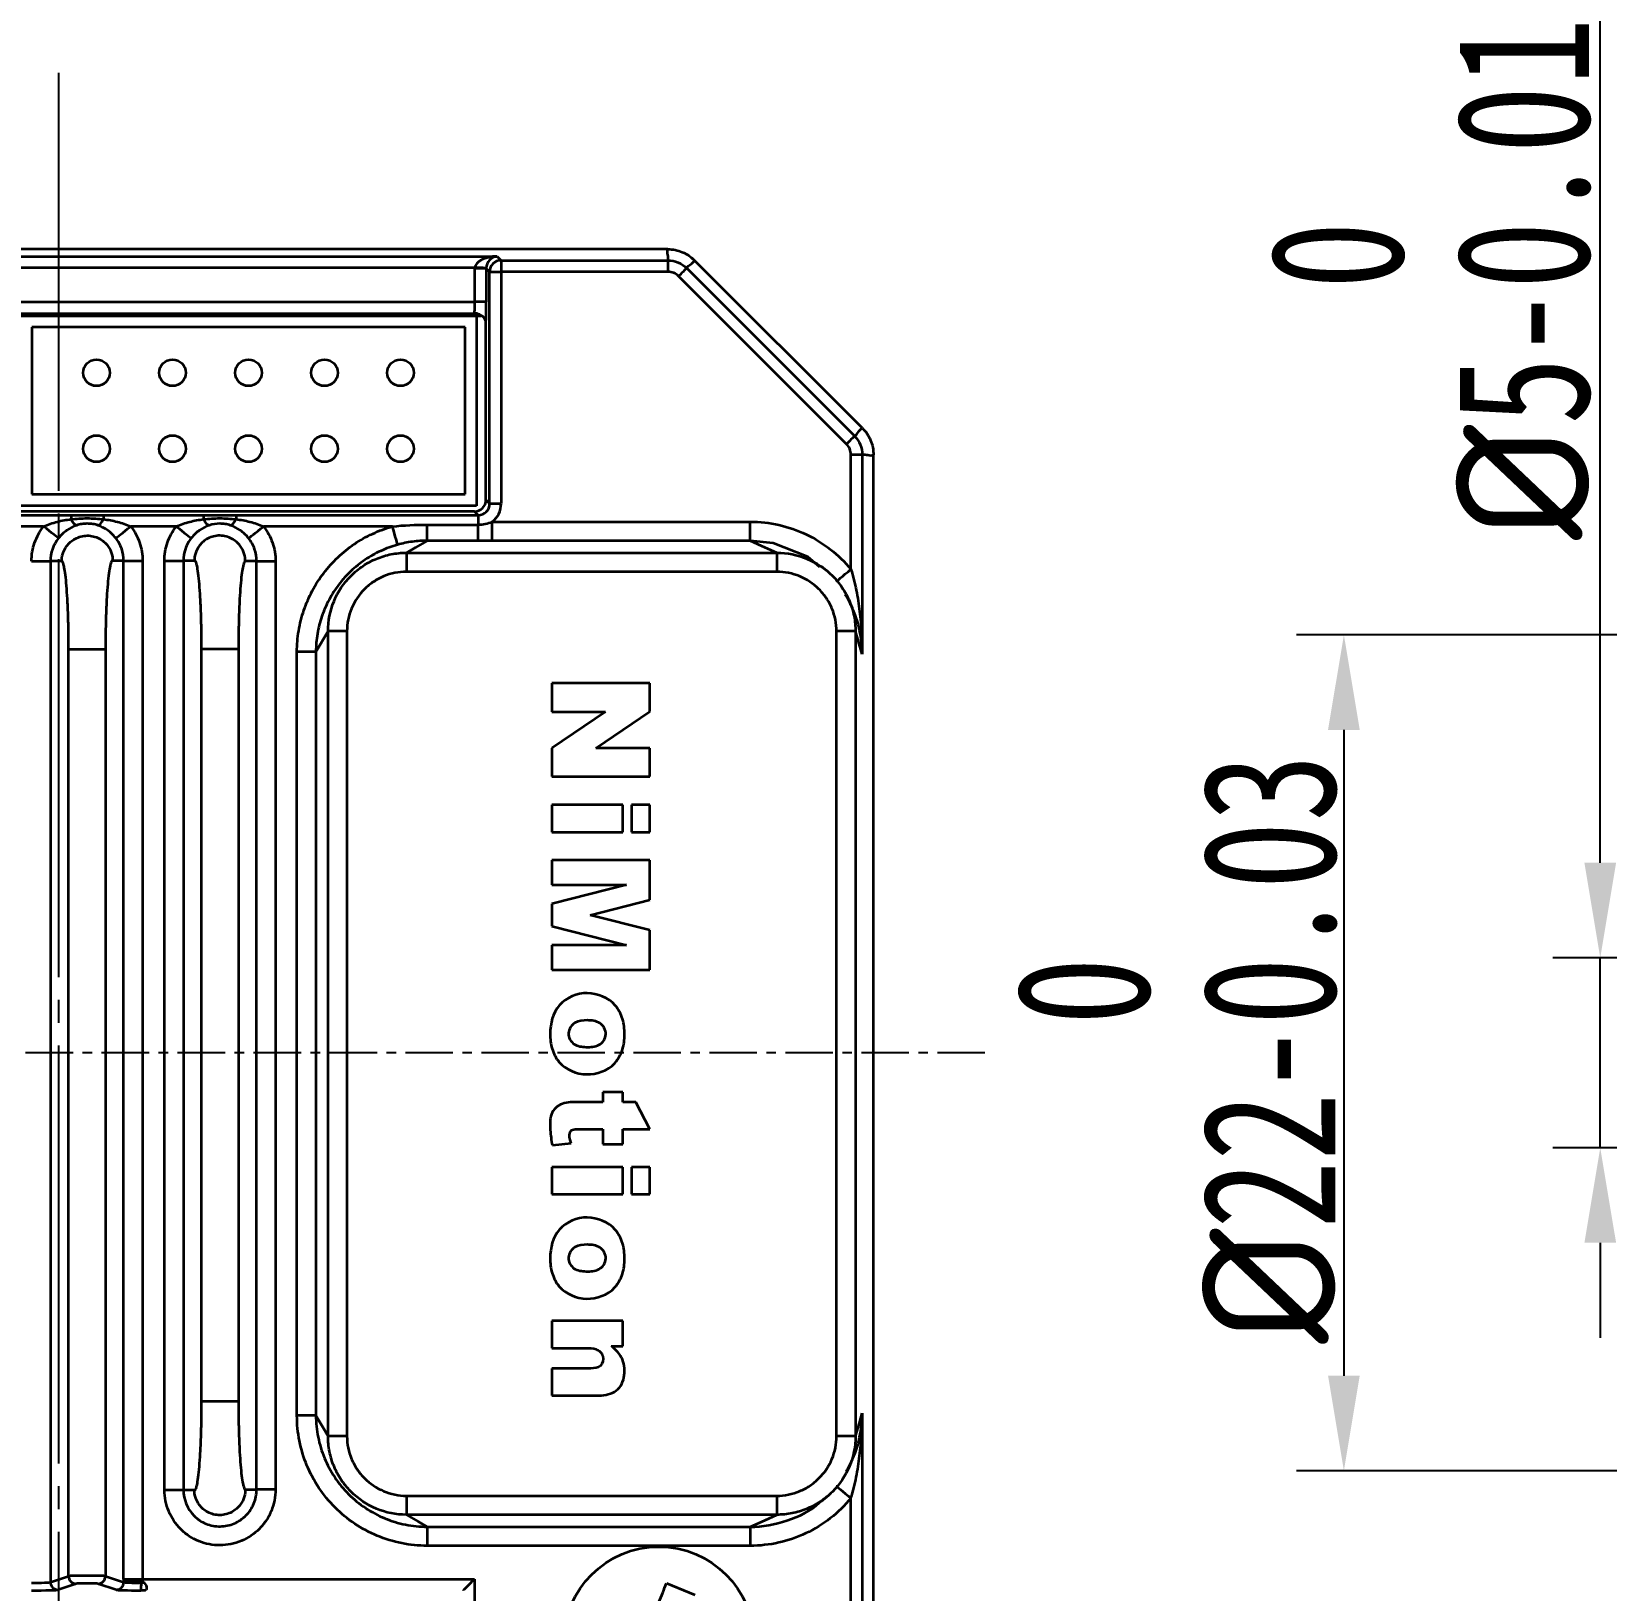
# Model space of a CAD drawing. Header units: inches. Extents: x 0 to 702, y -298 to -87.
# Drawn here: x 463.65 to 505.11, y -166.51 to -125.48 of the extents above; entities that cross this region are included whole.
import ezdxf

# ---------------------------------------------------------------- set-up
doc = ezdxf.new("R2010")
doc.units = ezdxf.units.IN
doc.linetypes.add('CENTER', pattern=[2, 1.25, -0.25, 0.25, -0.25])
doc.linetypes.add('JIS_08_11', pattern=[12.8, 11, -0.6, 0.6, -0.6])
doc.layers.add('中心线层', color=1, linetype='JIS_08_11')
doc.layers.add('尺寸线层', color=3, linetype='Continuous')
doc.layers.add('粗实线层', color=7, linetype='Continuous', lineweight=35)
doc.styles.add('字高0', font='hyswlongfangsong.ttf')
doc.dimstyles.new('1倍高(字高3.5)', dxfattribs={"dimtxt": 3.5, "dimasz": 2.5, "dimexe": 1.25, "dimexo": 0.625, "dimtad": 1, "dimtoh": 1, "dimdsep": 46, "dimtxsty": '字高0', "dimcen": 2.5, "dimazin": 2, "dimtfac": 1, "dimtmove": 0, "dimatfit": 3, "dimfxl": 1, "dimarcsym": 0})
doc.dimstyles.new('副本 1倍高(字高3.5)', dxfattribs={"dimtxt": 3.5, "dimasz": 2.5, "dimexe": 1.25, "dimexo": 0.625, "dimtad": 1, "dimdsep": 46, "dimtxsty": '字高0', "dimcen": 2.5, "dimazin": 2, "dimtfac": 1, "dimtmove": 0, "dimatfit": 3, "dimfxl": 1, "dimarcsym": 0})

# ---------------------------------------------------------------- blocks, each defined once
blk = doc.blocks.new('*D28')
at = {"layer": '尺寸线层', "color": 0, "lineweight": -2, "transparency": 16777216}
for p, q in [((535.978, -141.356), (496.946, -141.356)), ((498.196, -143.856), (498.196, -160.856)), ((535.978, -163.356), (496.946, -163.356))]:
    blk.add_line(p, q, dxfattribs=at)
at = {"layer": '尺寸线层', "color": 0, "transparency": 16777216}
for points in [[(497.779, -143.856), (498.613, -143.856), (498.196, -141.356)], [(497.779, -160.856), (498.613, -160.856), (498.196, -163.356)]]:
    blk.add_solid(points, dxfattribs=at)
at = {"layer": '尺寸线层', "color": 0, "transparency": 16777216, "insert": (493.772, -152.251), "char_height": 3.5, "attachment_point": 5, "rotation": 90, "style": '字高0'}
blk.add_mtext('{\\fISOCPEUR|b0|i0|c0|p34;%%C}22\\S 0^ -0.03;', dxfattribs=at)
blk = doc.blocks.new('*D29')
at = {"layer": '尺寸线层', "color": 0, "lineweight": -2, "transparency": 16777216}
for p, q in [((443.514, -165.171), (443.514, -193.968)), ((485.814, -165.171), (485.814, -193.968)), ((446.014, -192.718), (483.314, -192.718))]:
    blk.add_line(p, q, dxfattribs=at)
at = {"layer": '尺寸线层', "color": 0, "transparency": 16777216}
for points in [[(446.014, -192.301), (446.014, -193.135), (443.514, -192.718)], [(483.314, -192.301), (483.314, -193.135), (485.814, -192.718)]]:
    blk.add_solid(points, dxfattribs=at)
at = {"layer": '尺寸线层', "color": 0, "transparency": 16777216, "insert": (464.664, -190.343), "char_height": 3.5, "attachment_point": 5, "style": '字高0'}
blk.add_mtext('42', dxfattribs=at)
blk = doc.blocks.new('*D17')
at = {"layer": '尺寸线层', "color": 0, "lineweight": -2, "transparency": 16777216}
for p, q in [((504.944, -147.356), (504.944, -122.802)), ((535.847, -149.856), (503.694, -149.856)), ((504.944, -154.856), (504.944, -149.856)), ((535.978, -154.856), (503.694, -154.856)), ((504.944, -157.356), (504.944, -159.856))]:
    blk.add_line(p, q, dxfattribs=at)
at = {"layer": '尺寸线层', "color": 0, "transparency": 16777216}
for points in [[(504.527, -147.356), (505.361, -147.356), (504.944, -149.856)], [(504.527, -157.356), (505.361, -157.356), (504.944, -154.856)]]:
    blk.add_solid(points, dxfattribs=at)
at = {"layer": '尺寸线层', "color": 0, "transparency": 16777216, "insert": (500.48, -131.095), "char_height": 3.5, "attachment_point": 5, "rotation": 90, "style": '字高0'}
blk.add_mtext('{\\fISOCPEUR|b0|i0|c0|p34;%%C}5\\S 0^ -0.015;', dxfattribs=at)

msp = doc.modelspace()

# ---------------------------------------------------------------- linework, layer by layer
at = {"color": 0, "linetype": 'CENTER'}
msp.add_line((488.746, -152.356), (440.456, -152.356), dxfattribs=at)
at = {"layer": '中心线层', "color": 0}
msp.add_line((464.364, -126.564), (464.364, -185.608), dxfattribs=at)
at = {"layer": '粗实线层', "color": 0, "linetype": 'Continuous'}
for p, q in [((480.4, -131.206), (448.928, -131.206)), ((452.821, -131.395), (475.906, -131.395)), ((475.906, -131.395), (476.011, -131.499)), ((475.322, -131.694), (453.406, -131.694)), ((475.321, -132.595), (475.321, -131.71)), ((475.621, -131.71), (475.321, -131.71)), ((475.711, -131.799), (475.621, -131.71)), ((475.621, -131.71), (475.621, -132.595)), ((475.711, -137.903), (475.711, -131.799)), ((475.711, -131.799), (476.011, -131.799)), ((476.011, -131.499), (476.011, -131.799)), ((476.011, -131.499), (480.402, -131.499)), ((476.011, -131.799), (476.011, -137.903)), ((480.402, -131.799), (476.011, -131.799)), ((480.402, -131.499), (480.402, -131.799)), ((480.897, -131.704), (485.315, -136.122)), ((481.014, -131.423), (481.106, -131.499)), ((485.521, -135.913), (481.106, -131.499)), ((485.103, -136.334), (480.685, -131.916)), ((453.406, -132.595), (475.321, -132.595)), ((475.621, -132.595), (475.321, -132.595)), ((453.422, -132.895), (475.306, -132.895)), ((463.364, -132.956), (475.364, -132.956)), ((475.364, -132.956), (475.364, -137.956)), ((475.364, -132.956), (475.483, -132.956)), ((475.064, -133.256), (463.664, -133.256)), ((463.664, -133.256), (463.664, -137.656)), ((475.064, -137.656), (475.064, -133.256)), ((475.614, -137.806), (475.614, -133.39)), ((485.52, -136.617), (485.22, -136.617)), ((485.22, -139.631), (485.22, -136.617)), ((485.52, -136.617), (485.52, -141.868)), ((485.802, -136.501), (485.814, -136.62)), ((485.814, -168.092), (485.814, -136.62)), ((475.364, -137.956), (463.364, -137.956)), ((463.664, -137.656), (475.064, -137.656)), ((475.614, -137.806), (475.711, -137.903)), ((475.711, -137.903), (476.011, -137.903)), ((475.314, -138.106), (453.413, -138.106)), ((462.035, -138.203), (464.692, -138.203)), ((465.546, -138.203), (468.181, -138.203)), ((469.035, -138.203), (475.411, -138.203)), ((474.068, -138.877), (474.068, -138.456)), ((474.068, -138.456), (475.411, -138.456)), ((475.411, -138.203), (475.314, -138.106)), ((475.411, -138.203), (475.411, -138.456)), ((475.411, -138.877), (475.411, -138.456)), ((475.776, -138.878), (475.776, -138.379)), ((475.776, -138.379), (482.57, -138.379)), ((482.57, -138.878), (482.57, -138.379)), ((463.971, -138.503), (462.756, -138.503)), ((467.464, -138.503), (466.264, -138.503)), ((473.155, -138.503), (469.756, -138.503)), ((475.411, -138.877), (474.068, -138.877)), ((482.57, -138.878), (475.776, -138.878)), ((473.521, -139.195), (473.521, -139.695)), ((473.521, -139.195), (483.269, -139.195)), ((483.269, -139.195), (483.269, -139.695)), ((464.446, -139.415), (464.15, -139.417)), ((464.15, -139.417), (464.15, -166.289)), ((466.077, -139.404), (465.789, -139.404)), ((466.077, -166.209), (466.077, -139.404)), ((466.576, -139.405), (466.576, -166.209)), ((467.151, -163.863), (467.151, -139.405)), ((467.65, -139.404), (467.65, -163.863)), ((467.938, -139.404), (467.65, -139.404)), ((469.577, -139.417), (469.281, -139.415)), ((469.577, -163.851), (469.577, -139.417)), ((470.076, -139.417), (470.076, -163.851)), ((483.269, -139.695), (473.521, -139.695)), ((484.584, -139.667), (484.433, -139.548)), ((485.265, -140.656), (485.178, -140.46)), ((471.456, -141.26), (471.138, -141.806)), ((471.456, -162.45), (471.456, -141.26)), ((471.955, -141.26), (471.456, -141.26)), ((471.955, -141.26), (471.955, -162.45)), ((484.842, -162.447), (484.842, -141.263)), ((485.342, -141.263), (484.842, -141.263)), ((485.342, -141.263), (485.342, -162.447)), ((464.629, -166.13), (464.629, -141.735)), ((465.598, -141.735), (465.598, -166.13)), ((468.129, -161.533), (468.129, -141.735)), ((469.098, -141.735), (469.098, -161.533)), ((471.138, -141.806), (470.639, -141.806)), ((470.639, -161.904), (470.639, -141.806)), ((471.138, -141.806), (471.138, -161.904)), ((477.347, -142.631), (477.347, -143.378)), ((479.928, -142.631), (477.347, -142.631)), ((479.928, -143.372), (479.928, -142.631)), ((478.764, -143.378), (477.347, -144.336)), ((477.347, -143.378), (478.764, -143.378)), ((478.503, -144.336), (479.928, -143.372)), ((477.347, -144.336), (477.347, -145.087)), ((479.928, -144.336), (478.503, -144.336)), ((479.928, -145.087), (479.928, -144.336)), ((477.347, -145.087), (479.928, -145.087)), ((479.218, -145.833), (477.347, -145.833)), ((477.347, -145.833), (477.347, -146.548)), ((479.218, -146.548), (479.218, -145.833)), ((479.928, -145.833), (479.442, -145.833)), ((479.442, -145.833), (479.442, -146.548)), ((479.928, -146.548), (479.928, -145.833)), ((477.347, -146.548), (479.218, -146.548)), ((479.442, -146.548), (479.928, -146.548)), ((477.347, -147.283), (477.347, -147.933)), ((479.928, -147.283), (477.347, -147.283)), ((479.928, -148.331), (479.928, -147.283)), ((479.315, -147.933), (477.347, -148.433)), ((477.347, -147.933), (479.315, -147.933)), ((478.357, -148.73), (479.928, -148.331)), ((477.347, -148.433), (477.347, -149.023)), ((479.928, -149.131), (478.357, -148.73)), ((477.347, -149.023), (479.315, -149.524)), ((479.928, -150.174), (479.928, -149.131)), ((479.315, -149.524), (477.347, -149.524)), ((477.347, -149.524), (477.347, -150.174)), ((477.347, -150.174), (479.928, -150.174)), ((478.692, -153.655), (478.034, -153.655)), ((478.692, -153.393), (478.692, -153.655)), ((479.218, -153.393), (478.692, -153.393)), ((479.218, -153.655), (479.218, -153.393)), ((479.561, -153.655), (479.218, -153.655)), ((479.928, -154.37), (479.561, -153.655)), ((478.029, -154.37), (478.692, -154.37)), ((478.692, -154.37), (478.692, -154.761)), ((479.218, -154.761), (479.218, -154.37)), ((479.218, -154.37), (479.928, -154.37)), ((477.362, -154.79), (477.857, -154.737)), ((478.692, -154.761), (479.218, -154.761)), ((479.218, -155.367), (477.347, -155.367)), ((477.347, -155.367), (477.347, -156.081)), ((479.218, -156.081), (479.218, -155.367)), ((479.442, -155.367), (479.442, -156.081)), ((479.928, -155.367), (479.442, -155.367)), ((479.928, -156.081), (479.928, -155.367)), ((477.347, -156.081), (479.218, -156.081)), ((479.442, -156.081), (479.928, -156.081)), ((477.347, -159.412), (477.347, -160.127)), ((479.218, -159.412), (477.347, -159.412)), ((479.218, -160.078), (479.218, -159.412)), ((477.347, -160.127), (478.246, -160.127)), ((478.913, -160.078), (479.218, -160.078)), ((477.347, -160.662), (477.347, -161.38)), ((478.376, -160.662), (477.347, -160.662)), ((477.347, -161.38), (478.536, -161.38)), ((471.138, -161.904), (470.639, -161.904)), ((485.52, -161.842), (485.52, -168.095)), ((471.955, -162.45), (471.456, -162.45)), ((485.342, -162.447), (484.842, -162.447)), ((485.178, -163.25), (485.265, -163.054)), ((467.65, -163.863), (467.938, -163.863)), ((469.281, -163.853), (469.577, -163.851)), ((473.521, -164.016), (483.269, -164.016)), ((473.521, -164.016), (473.521, -164.515)), ((483.269, -164.016), (483.269, -164.515)), ((484.433, -164.163), (484.584, -164.043)), ((485.22, -168.095), (485.22, -164.079)), ((483.269, -164.515), (473.521, -164.515)), ((474.067, -164.832), (482.57, -164.832)), ((474.067, -164.832), (474.067, -165.332)), ((482.57, -164.832), (482.57, -165.332)), ((482.57, -165.332), (474.067, -165.332)), ((464.15, -166.289), (464.629, -166.13)), ((465.598, -166.13), (466.077, -166.289)), ((466.077, -166.209), (466.576, -166.209)), ((466.576, -166.209), (475.311, -166.209)), ((475.311, -166.209), (475.311, -172.912)), ((464.829, -166.33), (464.349, -166.489)), ((465.878, -166.489), (465.399, -166.33)), ((466.077, -166.289), (466.077, -166.264)), ((466.542, -166.243), (466.542, -166.306)), ((480.369, -166.317), (481.108, -166.623))]:
    msp.add_line(p, q, dxfattribs=at)
at = {"layer": '粗实线层', "color": 0, "linetype": 'Continuous', "flags": 128}
for points in [[(475.621, -131.702), (475.614, -131.702), (475.596, -131.701), (475.568, -131.701), (475.531, -131.7), (475.486, -131.699), (475.434, -131.697), (475.379, -131.696), (475.322, -131.694)], [(480.897, -131.704), (480.892, -131.709), (480.879, -131.722), (480.86, -131.742), (480.833, -131.768), (480.801, -131.8), (480.765, -131.837), (480.726, -131.876), (480.685, -131.916)], [(485.315, -136.122), (485.31, -136.127), (485.297, -136.14), (485.277, -136.16), (485.251, -136.186), (485.219, -136.218), (485.183, -136.254), (485.144, -136.294), (485.103, -136.334)], [(464.361, -138.813), (464.349, -138.803), (464.323, -138.783), (464.285, -138.753), (464.237, -138.714), (464.179, -138.668), (464.114, -138.616), (464.044, -138.561), (463.971, -138.503)], [(465.872, -138.811), (465.885, -138.801), (465.91, -138.781), (465.948, -138.751), (465.997, -138.713), (466.055, -138.667), (466.12, -138.616), (466.191, -138.56), (466.264, -138.503)], [(467.464, -138.503), (467.536, -138.56), (467.607, -138.616), (467.672, -138.667), (467.73, -138.713), (467.779, -138.751), (467.817, -138.781), (467.843, -138.801), (467.855, -138.811)], [(469.366, -138.813), (469.379, -138.803), (469.404, -138.783), (469.442, -138.753), (469.491, -138.714), (469.548, -138.668), (469.614, -138.616), (469.684, -138.561), (469.756, -138.503)], [(473.289, -138.984), (473.286, -138.973), (473.278, -138.943), (473.265, -138.898), (473.249, -138.838), (473.228, -138.766), (473.206, -138.684), (473.181, -138.595), (473.155, -138.503)], [(474.068, -138.877), (473.761, -139.055), (473.521, -139.195)], [(483.269, -139.195), (482.878, -139.018), (482.57, -138.878)], [(484.406, -139.578), (484.089, -139.303), (483.172, -138.941), (482.57, -138.878), (482.57, -138.878), (482.57, -138.878)], [(484.834, -139.949), (484.841, -139.943), (484.863, -139.925), (484.899, -139.896), (484.947, -139.856), (485.005, -139.808), (485.072, -139.753), (485.145, -139.693), (485.22, -139.631)], [(485.52, -141.868), (485.42, -141.529), (485.342, -141.263)], [(471.138, -161.904), (471.316, -162.21), (471.456, -162.45)], [(485.342, -162.447), (485.442, -162.108), (485.52, -161.842)], [(484.834, -163.762), (484.841, -163.767), (484.863, -163.785), (484.899, -163.815), (484.947, -163.854), (485.005, -163.902), (485.072, -163.957), (485.145, -164.017), (485.22, -164.079)], [(473.521, -164.515), (473.826, -164.693), (474.067, -164.832)], [(482.57, -164.832), (482.962, -164.655), (483.269, -164.515)], [(475.311, -166.209), (475.253, -166.266), (475.198, -166.322), (475.146, -166.373), (475.101, -166.418), (475.064, -166.456), (475.036, -166.484), (475.018, -166.502), (475.011, -166.509)], [(466.577, -166.265), (466.591, -166.279), (466.605, -166.293), (466.618, -166.306)]]:
    msp.add_lwpolyline(points, dxfattribs=at)
at = {"layer": '粗实线层', "color": 0, "linetype": 'Continuous'}
for centre, radius in [((465.364, -134.456), 0.35), ((467.364, -134.456), 0.35), ((469.364, -134.456), 0.35), ((471.364, -134.456), 0.35), ((473.364, -134.456), 0.35), ((465.364, -136.456), 0.35), ((467.364, -136.456), 0.35), ((469.364, -136.456), 0.35), ((471.364, -136.456), 0.35), ((473.364, -136.456), 0.35), ((480.164, -167.856), 2.5)]:
    msp.add_circle(centre, radius, dxfattribs=at)
for centre, radius, start, end in [((476.011, -131.799), 0.3, 90.0463, 179.9535), ((475.305, -133.194), 0.3, 63.3926, 90.0407), ((464.829, -166.13), 0.2, 180.0592, 269.7835), ((465.398, -166.13), 0.2, 270.2165, 359.9408), ((464.35, -166.289), 0.2, 180.0593, 269.7833), ((465.877, -166.289), 0.2, 270.2163, 359.9411), ((465.76, -166.353), 0.783, 348.713, 3.4113)]:
    msp.add_arc(centre, radius, start, end, dxfattribs=at)
for centre, major_axis, ratio, start_param, end_param in [((475.906, -131.694), (0.584, 0.011), 0.512958, 1.561443, 3.106059), ((475.906, -131.694), (-0.113, -0.281), 0.928188, 3.550886, 5.095502), ((475.922, -131.71), (0.425, -0.425), 0.999315, 3.901153, 3.926648), ((475.922, -131.71), (0.213, -0.213), 0.997948, 3.901153, 3.926648), ((475.306, -132.595), (0, -0.3), 0.052372, 6.257005, 7.853982), ((475.606, -132.595), (0, -0.6), 0.026186, 0.41683, 1.570796), ((475.6, -133.39), (0, -0.5), 0.026186, 1.570796, 2.086126), ((475.313, -137.806), (-0.212, 0.212), 0.999315, 2.356537, 3.926648), ((475.41, -137.903), (0.213, -0.213), 0.997948, 5.49813, 7.068241), ((475.41, -137.903), (-0.425, 0.425), 0.999315, 3.011548, 3.926648), ((465.114, -166.13), (0.486, 0), 0.015406, 0.07854, 3.063053), ((466.14, -166.209), (0, -0.8), 0.078702, 4.712389, 4.781256), ((466.639, -166.209), (0, -0.3), 0.209871, 4.712389, 4.900184), ((463.651, -166.288), (0.5, 0), 0.03666, 4.712389, 6.204645), ((463.651, -166.488), (0.7, 0), 0.026186, 4.712389, 6.204645), ((465.114, -166.33), (0.286, 0), 0.026186, 0.07854, 3.063053), ((466.576, -166.488), (0.7, 0), 0.026186, 3.220132, 4.643522), ((466.576, -166.288), (0.5, 0), 0.03666, 3.220132, 4.643522), ((466.521, -166.509), (0.1, 0), 0.026186, 0.02618, 1.501929), ((466.521, -166.309), (0.3, 0), 0.008729, 1.23958, 1.501929)]:
    msp.add_ellipse(centre, major_axis=major_axis, ratio=ratio, start_param=start_param, end_param=end_param, dxfattribs=at)
for points in [[(480.402, -131.499), (480.437, -131.402), (480.359, -131.304), (480.4, -131.206)], [(480.402, -131.499), (480.586, -131.499), (480.767, -131.575), (480.897, -131.704)], [(480.685, -131.916), (480.61, -131.842), (480.507, -131.799), (480.402, -131.799)], [(480.897, -131.704), (480.942, -131.611), (481.066, -131.596), (481.106, -131.499)], [(485.315, -136.122), (485.409, -136.078), (485.423, -135.954), (485.521, -135.913)], [(485.22, -136.617), (485.22, -136.512), (485.178, -136.409), (485.103, -136.334)], [(485.315, -136.122), (485.445, -136.252), (485.52, -136.434), (485.52, -136.617)], [(485.52, -136.617), (485.618, -136.583), (485.716, -136.66), (485.814, -136.62)], [(464.692, -138.203), (464.693, -138.205), (464.693, -138.246), (464.693, -138.313)], [(464.838, -138.474), (464.802, -138.474), (464.748, -138.414), (464.694, -138.313)], [(465.401, -138.474), (465.438, -138.474), (465.492, -138.414), (465.547, -138.313)], [(465.546, -138.203), (465.546, -138.205), (465.546, -138.246), (465.546, -138.313)], [(468.181, -138.203), (468.182, -138.205), (468.182, -138.246), (468.182, -138.313)], [(468.327, -138.474), (468.291, -138.474), (468.237, -138.413), (468.183, -138.313)], [(468.889, -138.474), (468.926, -138.474), (468.98, -138.414), (469.034, -138.313)], [(469.035, -138.203), (469.035, -138.205), (469.035, -138.246), (469.035, -138.313)], [(473.155, -138.503), (473.459, -138.471), (473.763, -138.456), (474.068, -138.456)], [(475.411, -138.456), (475.537, -138.456), (475.659, -138.425), (475.776, -138.379)], [(464.361, -138.813), (464.225, -138.985), (464.15, -139.198), (464.15, -139.417)], [(475.776, -138.878), (475.654, -138.878), (475.533, -138.877), (475.411, -138.877)]]:
    msp.add_open_spline(points, degree=3, dxfattribs=at)
for points, knots in [([(480.4, -131.206), (480.532, -131.206), (480.66, -131.232), (480.903, -131.332), (481.013, -131.405), (481.106, -131.499)], [0, 0, 0, 0, 0.5, 0.5, 1, 1, 1, 1]), ([(475.612, -133.143), (475.611, -133.087), (475.589, -133.04), (475.522, -132.97), (475.477, -132.946), (475.44, -132.926)], [0, 0, 0, 0, 0.5, 0.5, 1, 1, 1, 1]), ([(485.521, -135.913), (485.614, -136.006), (485.687, -136.116), (485.788, -136.358), (485.814, -136.488), (485.814, -136.62)], [0, 0, 0, 0, 0.5, 0.5, 1, 1, 1, 1]), ([(463.971, -138.503), (464.085, -138.449), (464.205, -138.41), (464.447, -138.35), (464.569, -138.328), (464.694, -138.313)], [0, 0, 0, 0, 0.5, 0.5, 1, 1, 1, 1]), ([(464.692, -138.203), (464.764, -138.203), (464.906, -138.203), (465.072, -138.203), (465.214, -138.203), (465.328, -138.203), (465.446, -138.203), (465.517, -138.203), (465.546, -138.203)], [0, 0, 0, 0, 0.250053, 0.500105, 0.583751, 0.750064, 0.89878, 1, 1, 1, 1]), ([(464.693, -138.313), (464.835, -138.3), (464.977, -138.288), (465.261, -138.288), (465.404, -138.3), (465.546, -138.313)], [0, 0, 0, 0, 0.5, 0.5, 1, 1, 1, 1]), ([(465.402, -138.474), (465.358, -138.46), (465.312, -138.448), (465.218, -138.433), (465.168, -138.429), (465.071, -138.429), (465.023, -138.433), (464.929, -138.448), (464.882, -138.459), (464.838, -138.474)], [0, 0, 0, 0, 0.25, 0.25, 0.5, 0.5, 0.75, 0.75, 1, 1, 1, 1]), ([(465.546, -138.313), (465.669, -138.328), (465.791, -138.35), (466.032, -138.41), (466.15, -138.449), (466.264, -138.503)], [0, 0, 0, 0, 0.5, 0.5, 1, 1, 1, 1]), ([(467.464, -138.503), (467.577, -138.449), (467.696, -138.41), (467.936, -138.35), (468.058, -138.328), (468.182, -138.313)], [0, 0, 0, 0, 0.5, 0.5, 1, 1, 1, 1]), ([(468.181, -138.203), (468.252, -138.203), (468.395, -138.203), (468.561, -138.203), (468.703, -138.203), (468.816, -138.203), (468.935, -138.203), (469.006, -138.203), (469.035, -138.203)], [0, 0, 0, 0, 0.250047, 0.500094, 0.583435, 0.750058, 0.898476, 1, 1, 1, 1]), ([(468.182, -138.313), (468.324, -138.3), (468.466, -138.288), (468.75, -138.288), (468.893, -138.3), (469.034, -138.313)], [0, 0, 0, 0, 0.5, 0.5, 1, 1, 1, 1]), ([(468.889, -138.474), (468.846, -138.46), (468.799, -138.448), (468.705, -138.433), (468.657, -138.429), (468.512, -138.429), (468.414, -138.445), (468.327, -138.474)], [0, 0, 0, 0, 0.25, 0.25, 0.5, 0.5, 1, 1, 1, 1]), ([(469.035, -138.313), (469.159, -138.328), (469.281, -138.35), (469.523, -138.411), (469.642, -138.449), (469.756, -138.503)], [0, 0, 0, 0, 0.5, 0.5, 1, 1, 1, 1]), ([(482.57, -138.379), (482.825, -138.379), (483.077, -138.407), (483.572, -138.519), (483.809, -138.601), (484.264, -138.816), (484.482, -138.951), (484.878, -139.26), (485.059, -139.435), (485.22, -139.631)], [0, 0, 0, 0, 0.25, 0.25, 0.5, 0.5, 0.75, 0.75, 1, 1, 1, 1]), ([(463.651, -139.417), (463.651, -139.251), (463.679, -139.089), (463.788, -138.776), (463.868, -138.633), (463.971, -138.503)], [0, 0, 0, 0, 0.5, 0.5, 1, 1, 1, 1]), ([(464.838, -138.474), (464.745, -138.505), (464.661, -138.548), (464.501, -138.661), (464.427, -138.731), (464.361, -138.813)], [0, 0, 0, 0, 0.5, 0.5, 1, 1, 1, 1]), ([(464.446, -139.415), (464.446, -139.359), (464.454, -139.296), (464.495, -139.158), (464.529, -139.084), (464.637, -138.942), (464.711, -138.874), (464.896, -138.775), (465.007, -138.745), (465.229, -138.743), (465.339, -138.771), (465.524, -138.867), (465.599, -138.934), (465.707, -139.075), (465.741, -139.149), (465.782, -139.285), (465.789, -139.348), (465.789, -139.404)], [0, 0, 0, 0, 0.125, 0.125, 0.25, 0.25, 0.375, 0.375, 0.5, 0.5, 0.625, 0.625, 0.75, 0.75, 0.875, 0.875, 1, 1, 1, 1]), ([(465.872, -138.811), (465.807, -138.729), (465.734, -138.66), (465.576, -138.548), (465.494, -138.505), (465.402, -138.474)], [0, 0, 0, 0, 0.5, 0.5, 1, 1, 1, 1]), ([(466.077, -139.405), (466.077, -139.298), (466.06, -139.192), (465.99, -138.989), (465.939, -138.896), (465.872, -138.811)], [0, 0, 0, 0, 0.5, 0.5, 1, 1, 1, 1]), ([(466.264, -138.503), (466.365, -138.631), (466.442, -138.773), (466.549, -139.082), (466.576, -139.241), (466.576, -139.405)], [0, 0, 0, 0, 0.5, 0.5, 1, 1, 1, 1]), ([(467.151, -139.405), (467.151, -139.241), (467.178, -139.082), (467.285, -138.773), (467.362, -138.631), (467.464, -138.503)], [0, 0, 0, 0, 0.5, 0.5, 1, 1, 1, 1]), ([(467.855, -138.811), (467.789, -138.896), (467.738, -138.989), (467.667, -139.192), (467.65, -139.298), (467.65, -139.405)], [0, 0, 0, 0, 0.5, 0.5, 1, 1, 1, 1]), ([(468.327, -138.474), (468.235, -138.504), (468.152, -138.547), (467.994, -138.659), (467.92, -138.729), (467.855, -138.811)], [0, 0, 0, 0, 0.5, 0.5, 1, 1, 1, 1]), ([(469.281, -139.415), (469.281, -139.359), (469.273, -139.296), (469.232, -139.158), (469.198, -139.084), (469.091, -138.942), (469.016, -138.874), (468.831, -138.775), (468.721, -138.745), (468.498, -138.743), (468.388, -138.771), (468.203, -138.867), (468.128, -138.934), (468.021, -139.075), (467.987, -139.149), (467.945, -139.285), (467.938, -139.348), (467.938, -139.404)], [0, 0, 0, 0, 0.125, 0.125, 0.25, 0.25, 0.375, 0.375, 0.5, 0.5, 0.625, 0.625, 0.75, 0.75, 0.875, 0.875, 1, 1, 1, 1]), ([(469.366, -138.813), (469.3, -138.73), (469.226, -138.661), (469.066, -138.548), (468.983, -138.505), (468.889, -138.474)], [0, 0, 0, 0, 0.5, 0.5, 1, 1, 1, 1]), ([(469.577, -139.417), (469.577, -139.308), (469.559, -139.2), (469.487, -138.994), (469.434, -138.899), (469.366, -138.813)], [0, 0, 0, 0, 0.5, 0.5, 1, 1, 1, 1]), ([(469.756, -138.503), (469.86, -138.633), (469.939, -138.776), (470.048, -139.089), (470.076, -139.251), (470.076, -139.417)], [0, 0, 0, 0, 0.5, 0.5, 1, 1, 1, 1]), ([(470.639, -141.806), (470.639, -141.619), (470.655, -141.433), (470.716, -141.065), (470.762, -140.883), (470.881, -140.532), (470.954, -140.363), (471.129, -140.035), (471.231, -139.877), (471.456, -139.582), (471.579, -139.445), (471.848, -139.19), (471.995, -139.072), (472.303, -138.864), (472.464, -138.773), (472.8, -138.618), (472.977, -138.552), (473.155, -138.503)], [0, 0, 0, 0, 0.125, 0.125, 0.25, 0.25, 0.375, 0.375, 0.5, 0.5, 0.625, 0.625, 0.75, 0.75, 0.875, 0.875, 1, 1, 1, 1]), ([(474.068, -138.877), (473.937, -138.878), (473.804, -138.887), (473.545, -138.922), (473.416, -138.949), (473.289, -138.984)], [0, 0, 0, 0, 0.5, 0.5, 1, 1, 1, 1]), ([(473.289, -138.984), (473.136, -139.027), (472.985, -139.082), (472.698, -139.216), (472.561, -139.293), (472.298, -139.471), (472.173, -139.572), (471.942, -139.789), (471.837, -139.907), (471.645, -140.158), (471.558, -140.294), (471.408, -140.573), (471.346, -140.718), (471.244, -141.018), (471.204, -141.173), (471.165, -141.409), (471.155, -141.488), (471.142, -141.647), (471.138, -141.727), (471.138, -141.806)], [0, 0, 0, 0, 0.125, 0.125, 0.25, 0.25, 0.375, 0.375, 0.5, 0.5, 0.625, 0.625, 0.75, 0.75, 0.875, 0.875, 0.9375, 0.9375, 1, 1, 1, 1]), ([(471.456, -141.26), (471.456, -140.989), (471.511, -140.717), (471.718, -140.221), (471.872, -139.991), (472.158, -139.706), (472.264, -139.619), (472.488, -139.469), (472.606, -139.405), (472.856, -139.301), (472.987, -139.261), (473.25, -139.209), (473.385, -139.195), (473.521, -139.195)], [0, 0, 0, 0, 0.25, 0.25, 0.5, 0.5, 0.625, 0.625, 0.75, 0.75, 0.875, 0.875, 1, 1, 1, 1]), ([(483.269, -139.195), (483.541, -139.195), (483.814, -139.25), (484.311, -139.457), (484.542, -139.611), (484.828, -139.897), (484.916, -140.003), (485.067, -140.228), (485.131, -140.347), (485.235, -140.597), (485.275, -140.728), (485.328, -140.992), (485.342, -141.128), (485.342, -141.263)], [0, 0, 0, 0, 0.25, 0.25, 0.5, 0.5, 0.625, 0.625, 0.75, 0.75, 0.875, 0.875, 1, 1, 1, 1]), ([(463.651, -139.417), (463.776, -139.417), (463.899, -139.417), (464.082, -139.417), (464.14, -139.417), (464.15, -139.417)], [0, 0, 0, 0, 0.5, 0.5, 1, 1, 1, 1]), ([(464.629, -141.735), (464.629, -141.683), (464.629, -141.58), (464.628, -141.426), (464.626, -141.272), (464.623, -141.121), (464.619, -140.97), (464.611, -140.726), (464.598, -140.405), (464.574, -140.053), (464.546, -139.771), (464.518, -139.59), (464.492, -139.482), (464.469, -139.424), (464.454, -139.418), (464.446, -139.415)], [0, 0, 0, 0, 0.042435, 0.084763, 0.127186, 0.169904, 0.213114, 0.257004, 0.385035, 0.510346, 0.632954, 0.758305, 0.840238, 0.920365, 1, 1, 1, 1]), ([(465.789, -139.404), (465.786, -139.403), (465.778, -139.4), (465.766, -139.408), (465.754, -139.426), (465.743, -139.454), (465.731, -139.492), (465.712, -139.572), (465.686, -139.727), (465.656, -140.01), (465.631, -140.367), (465.616, -140.72), (465.607, -141.023), (465.602, -141.257), (465.598, -141.495), (465.598, -141.655), (465.598, -141.735)], [0, 0, 0, 0, 0.039569, 0.079145, 0.118908, 0.159037, 0.199704, 0.241076, 0.366449, 0.489519, 0.614819, 0.743173, 0.80862, 0.872777, 0.936334, 1, 1, 1, 1]), ([(466.077, -139.405), (466.087, -139.405), (466.145, -139.405), (466.328, -139.405), (466.451, -139.405), (466.576, -139.405)], [0, 0, 0, 0, 0.5, 0.5, 1, 1, 1, 1]), ([(467.151, -139.405), (467.276, -139.405), (467.399, -139.405), (467.582, -139.405), (467.64, -139.405), (467.65, -139.405)], [0, 0, 0, 0, 0.5, 0.5, 1, 1, 1, 1]), ([(468.129, -141.735), (468.129, -141.689), (468.129, -141.598), (468.128, -141.461), (468.126, -141.326), (468.124, -141.191), (468.121, -141.058), (468.118, -140.926), (468.11, -140.689), (468.096, -140.368), (468.071, -140.01), (468.042, -139.727), (468.012, -139.55), (467.985, -139.45), (467.961, -139.401), (467.946, -139.403), (467.938, -139.404)], [0, 0, 0, 0, 0.03641, 0.072699, 0.108997, 0.145438, 0.182153, 0.21927, 0.256914, 0.385118, 0.510581, 0.633503, 0.759038, 0.840978, 0.92083, 1, 1, 1, 1]), ([(469.281, -139.415), (469.277, -139.415), (469.27, -139.416), (469.258, -139.43), (469.247, -139.453), (469.236, -139.485), (469.225, -139.527), (469.206, -139.612), (469.181, -139.771), (469.153, -140.053), (469.129, -140.405), (469.115, -140.749), (469.106, -141.043), (469.101, -141.271), (469.098, -141.502), (469.098, -141.657), (469.098, -141.735)], [0, 0, 0, 0, 0.039816, 0.079605, 0.119534, 0.159769, 0.200471, 0.241798, 0.366988, 0.489742, 0.614889, 0.743068, 0.808564, 0.872775, 0.936361, 1, 1, 1, 1]), ([(469.577, -139.417), (469.587, -139.417), (469.645, -139.417), (469.828, -139.417), (469.951, -139.417), (470.076, -139.417)], [0, 0, 0, 0, 0.5, 0.5, 1, 1, 1, 1]), ([(473.521, -139.695), (473.417, -139.695), (473.316, -139.705), (473.116, -139.745), (473.017, -139.775), (472.828, -139.854), (472.738, -139.903), (472.568, -140.016), (472.488, -140.083), (472.272, -140.299), (472.155, -140.473), (471.997, -140.848), (471.955, -141.054), (471.955, -141.26)], [0, 0, 0, 0, 0.125, 0.125, 0.25, 0.25, 0.375, 0.375, 0.5, 0.5, 0.75, 0.75, 1, 1, 1, 1]), ([(484.842, -141.263), (484.842, -141.16), (484.832, -141.058), (484.791, -140.857), (484.761, -140.758), (484.681, -140.568), (484.633, -140.478), (484.518, -140.308), (484.452, -140.227), (484.234, -140.011), (484.059, -139.894), (483.682, -139.737), (483.476, -139.695), (483.269, -139.695)], [0, 0, 0, 0, 0.125, 0.125, 0.25, 0.25, 0.375, 0.375, 0.5, 0.5, 0.75, 0.75, 1, 1, 1, 1]), ([(485.22, -139.631), (485.277, -139.813), (485.322, -139.998), (485.397, -140.37), (485.426, -140.556), (485.496, -141.117), (485.518, -141.493), (485.52, -141.868)], [0, 0, 0, 0, 0.25, 0.25, 0.5, 0.5, 1, 1, 1, 1]), ([(485.213, -140.561), (485.195, -140.513), (485.158, -140.42), (485.095, -140.333), (485.065, -140.292)], [0, 0, 0, 0, 0.522158, 1, 1, 1, 1]), ([(485.52, -141.868), (485.52, -141.865), (485.517, -141.655), (485.474, -141.307), (485.373, -140.906), (485.284, -140.716), (485.257, -140.659)], [0, 0, 0, 0, 0.007899, 0.517909, 0.856598, 1, 1, 1, 1]), ([(464.629, -141.735), (464.632, -141.735), (464.641, -141.735), (464.676, -141.735), (464.704, -141.735), (464.784, -141.735), (464.837, -141.735), (464.964, -141.735), (465.039, -141.735), (465.188, -141.735), (465.263, -141.735), (465.391, -141.735), (465.444, -141.735), (465.524, -141.735), (465.551, -141.735), (465.586, -141.735), (465.595, -141.735), (465.598, -141.735)], [0, 0, 0, 0, 0.125, 0.125, 0.25, 0.25, 0.375, 0.375, 0.5, 0.5, 0.625, 0.625, 0.75, 0.75, 0.875, 0.875, 1, 1, 1, 1]), ([(469.098, -141.735), (469.088, -141.735), (469.032, -141.735), (468.855, -141.735), (468.734, -141.735), (468.493, -141.735), (468.373, -141.735), (468.195, -141.735), (468.139, -141.735), (468.129, -141.735)], [0, 0, 0, 0, 0.25, 0.25, 0.5, 0.5, 0.75, 0.75, 1, 1, 1, 1]), ([(478.277, -150.787), (478.013, -150.781), (477.728, -150.905), (477.372, -151.308), (477.305, -151.588), (477.302, -151.992), (477.318, -152.125), (477.394, -152.377), (477.456, -152.498), (477.716, -152.802), (477.997, -152.917), (478.261, -152.923)], [0, 0, 0, 0, 0.25, 0.25, 0.5, 0.5, 0.625, 0.625, 0.75, 0.75, 1, 1, 1, 1]), ([(478.261, -152.923), (478.532, -152.93), (478.823, -152.828), (479.097, -152.524), (479.164, -152.401), (479.245, -152.142), (479.261, -152.005), (479.262, -151.732), (479.248, -151.596), (479.171, -151.336), (479.107, -151.212), (478.837, -150.904), (478.547, -150.792), (478.277, -150.787)], [0, 0, 0, 0, 0.25, 0.25, 0.375, 0.375, 0.5, 0.5, 0.625, 0.625, 0.75, 0.75, 1, 1, 1, 1]), ([(478.278, -151.501), (478.17, -151.501), (478.05, -151.514), (477.861, -151.622), (477.793, -151.729), (477.781, -151.952), (477.841, -152.066), (478.022, -152.187), (478.141, -152.202), (478.25, -152.205)], [0, 0, 0, 0, 0.25, 0.25, 0.5, 0.5, 0.75, 0.75, 1, 1, 1, 1]), ([(478.25, -152.205), (478.306, -152.207), (478.364, -152.204), (478.48, -152.188), (478.537, -152.173), (478.637, -152.121), (478.68, -152.082), (478.744, -151.985), (478.764, -151.927), (478.772, -151.754), (478.706, -151.637), (478.515, -151.516), (478.391, -151.502), (478.278, -151.501)], [0, 0, 0, 0, 0.125, 0.125, 0.25, 0.25, 0.375, 0.375, 0.5, 0.5, 0.75, 0.75, 1, 1, 1, 1]), ([(478.034, -153.655), (477.897, -153.655), (477.754, -153.651), (477.561, -153.72), (477.5, -153.757), (477.399, -153.853), (477.361, -153.911), (477.294, -154.101), (477.299, -154.249), (477.315, -154.524), (477.332, -154.657), (477.362, -154.79)], [0, 0, 0, 0, 0.25, 0.25, 0.375, 0.375, 0.5, 0.5, 0.75, 0.75, 1, 1, 1, 1]), ([(477.857, -154.737), (477.844, -154.696), (477.828, -154.655), (477.809, -154.57), (477.807, -154.524), (477.83, -154.434), (477.856, -154.395), (477.935, -154.366), (477.986, -154.37), (478.029, -154.37)], [0, 0, 0, 0, 0.25, 0.25, 0.5, 0.5, 0.75, 0.75, 1, 1, 1, 1]), ([(478.277, -156.691), (478.013, -156.686), (477.728, -156.81), (477.372, -157.212), (477.305, -157.492), (477.302, -157.897), (477.318, -158.029), (477.394, -158.281), (477.456, -158.403), (477.716, -158.706), (477.997, -158.822), (478.261, -158.828)], [0, 0, 0, 0, 0.25, 0.25, 0.5, 0.5, 0.625, 0.625, 0.75, 0.75, 1, 1, 1, 1]), ([(478.261, -158.828), (478.532, -158.834), (478.823, -158.732), (479.097, -158.428), (479.164, -158.305), (479.245, -158.046), (479.261, -157.91), (479.262, -157.637), (479.248, -157.5), (479.171, -157.24), (479.107, -157.116), (478.837, -156.809), (478.547, -156.696), (478.277, -156.691)], [0, 0, 0, 0, 0.25, 0.25, 0.375, 0.375, 0.5, 0.5, 0.625, 0.625, 0.75, 0.75, 1, 1, 1, 1]), ([(478.278, -157.406), (478.17, -157.406), (478.05, -157.418), (477.861, -157.526), (477.793, -157.633), (477.781, -157.856), (477.841, -157.97), (478.021, -158.091), (478.141, -158.106), (478.249, -158.109)], [0, 0, 0, 0, 0.25, 0.25, 0.5, 0.5, 0.75, 0.75, 1, 1, 1, 1]), ([(478.249, -158.109), (478.306, -158.111), (478.364, -158.109), (478.48, -158.092), (478.536, -158.077), (478.636, -158.025), (478.68, -157.987), (478.744, -157.889), (478.764, -157.832), (478.772, -157.658), (478.706, -157.541), (478.515, -157.42), (478.391, -157.406), (478.278, -157.406)], [0, 0, 0, 0, 0.125, 0.125, 0.25, 0.25, 0.375, 0.375, 0.5, 0.5, 0.75, 0.75, 1, 1, 1, 1]), ([(478.246, -160.127), (478.333, -160.127), (478.431, -160.129), (478.554, -160.173), (478.591, -160.195), (478.652, -160.259), (478.675, -160.299), (478.713, -160.431), (478.691, -160.536), (478.566, -160.653), (478.463, -160.662), (478.376, -160.662)], [0, 0, 0, 0, 0.25, 0.25, 0.375, 0.375, 0.5, 0.5, 0.75, 0.75, 1, 1, 1, 1]), ([(478.536, -161.38), (478.691, -161.38), (478.864, -161.355), (479.064, -161.239), (479.119, -161.186), (479.2, -161.055), (479.228, -160.979), (479.277, -160.74), (479.265, -160.575), (479.147, -160.291), (479.034, -160.174), (478.913, -160.078)], [0, 0, 0, 0, 0.25, 0.25, 0.375, 0.375, 0.5, 0.5, 0.75, 0.75, 1, 1, 1, 1]), ([(467.938, -163.863), (467.942, -163.865), (467.949, -163.868), (467.961, -163.86), (467.973, -163.842), (467.985, -163.814), (467.996, -163.776), (468.016, -163.696), (468.042, -163.541), (468.071, -163.258), (468.096, -162.9), (468.111, -162.548), (468.121, -162.245), (468.126, -162.011), (468.129, -161.773), (468.129, -161.613), (468.129, -161.533)], [0, 0, 0, 0, 0.0395689, 0.0791448, 0.1189082, 0.1590368, 0.1997039, 0.2410758, 0.3664487, 0.4895195, 0.6148186, 0.7431731, 0.80862, 0.8727768, 0.9363336, 1, 1, 1, 1]), ([(469.098, -161.533), (469.095, -161.533), (469.086, -161.533), (469.051, -161.533), (469.024, -161.533), (468.944, -161.533), (468.891, -161.533), (468.763, -161.533), (468.688, -161.533), (468.539, -161.533), (468.464, -161.533), (468.337, -161.533), (468.284, -161.533), (468.204, -161.533), (468.176, -161.533), (468.141, -161.533), (468.132, -161.533), (468.129, -161.533)], [0, 0, 0, 0, 0.125, 0.125, 0.25, 0.25, 0.375, 0.375, 0.5, 0.5, 0.625, 0.625, 0.75, 0.75, 0.875, 0.875, 1, 1, 1, 1]), ([(469.098, -161.533), (469.098, -161.585), (469.098, -161.688), (469.099, -161.842), (469.102, -161.995), (469.104, -162.147), (469.108, -162.298), (469.116, -162.542), (469.129, -162.863), (469.153, -163.214), (469.181, -163.497), (469.209, -163.678), (469.236, -163.786), (469.258, -163.844), (469.274, -163.85), (469.281, -163.853)], [0, 0, 0, 0, 0.0424348, 0.084763, 0.1271861, 0.1699044, 0.2131139, 0.2570043, 0.3850347, 0.5103458, 0.6329536, 0.7583054, 0.8402376, 0.9203651, 1, 1, 1, 1]), ([(474.067, -165.332), (473.841, -165.332), (473.617, -165.309), (473.174, -165.22), (472.959, -165.154), (472.547, -164.983), (472.348, -164.876), (471.974, -164.625), (471.802, -164.483), (471.486, -164.167), (471.342, -163.991), (471.093, -163.619), (470.987, -163.422), (470.815, -163.008), (470.749, -162.79), (470.661, -162.353), (470.639, -162.13), (470.639, -161.904)], [0, 0, 0, 0, 0.125, 0.125, 0.25, 0.25, 0.375, 0.375, 0.5, 0.5, 0.625, 0.625, 0.75, 0.75, 0.875, 0.875, 1, 1, 1, 1]), ([(471.138, -161.904), (471.139, -161.999), (471.143, -162.096), (471.162, -162.286), (471.177, -162.381), (471.233, -162.661), (471.289, -162.847), (471.437, -163.201), (471.527, -163.368), (471.739, -163.686), (471.863, -163.837), (472.133, -164.107), (472.28, -164.228), (472.599, -164.442), (472.769, -164.533), (473.121, -164.68), (473.305, -164.737), (473.588, -164.794), (473.683, -164.808), (473.874, -164.827), (473.972, -164.832), (474.067, -164.832)], [0, 0, 0, 0, 0.0625, 0.0625, 0.125, 0.125, 0.25, 0.25, 0.375, 0.375, 0.5, 0.5, 0.625, 0.625, 0.75, 0.75, 0.875, 0.875, 0.9375, 0.9375, 1, 1, 1, 1]), ([(485.22, -164.079), (485.277, -163.897), (485.322, -163.712), (485.397, -163.34), (485.426, -163.154), (485.496, -162.594), (485.518, -162.218), (485.52, -161.842)], [0, 0, 0, 0, 0.25, 0.25, 0.5, 0.5, 1, 1, 1, 1]), ([(485.258, -163.051), (485.283, -162.998), (485.372, -162.807), (485.474, -162.407), (485.517, -162.056), (485.52, -161.846), (485.52, -161.842)], [0, 0, 0, 0, 0.134684, 0.48215, 0.992102, 1, 1, 1, 1]), ([(473.521, -164.515), (473.25, -164.515), (472.977, -164.46), (472.482, -164.253), (472.252, -164.099), (471.966, -163.813), (471.879, -163.707), (471.729, -163.483), (471.666, -163.365), (471.562, -163.115), (471.522, -162.984), (471.469, -162.72), (471.456, -162.586), (471.456, -162.45)], [0, 0, 0, 0, 0.25, 0.25, 0.5, 0.5, 0.625, 0.625, 0.75, 0.75, 0.875, 0.875, 1, 1, 1, 1]), ([(471.955, -162.45), (471.955, -162.553), (471.965, -162.655), (472.006, -162.855), (472.036, -162.954), (472.115, -163.143), (472.163, -163.233), (472.277, -163.403), (472.343, -163.483), (472.559, -163.699), (472.733, -163.816), (473.109, -163.973), (473.314, -164.016), (473.521, -164.016)], [0, 0, 0, 0, 0.125, 0.125, 0.25, 0.25, 0.375, 0.375, 0.5, 0.5, 0.75, 0.75, 1, 1, 1, 1]), ([(483.269, -164.016), (483.373, -164.016), (483.475, -164.005), (483.675, -163.965), (483.775, -163.935), (483.965, -163.856), (484.055, -163.808), (484.225, -163.694), (484.306, -163.628), (484.524, -163.411), (484.641, -163.237), (484.8, -162.86), (484.842, -162.654), (484.842, -162.447)], [0, 0, 0, 0, 0.125, 0.125, 0.25, 0.25, 0.375, 0.375, 0.5, 0.5, 0.75, 0.75, 1, 1, 1, 1]), ([(485.342, -162.447), (485.342, -162.719), (485.286, -162.992), (485.078, -163.489), (484.923, -163.719), (484.636, -164.005), (484.53, -164.092), (484.305, -164.242), (484.186, -164.305), (483.936, -164.409), (483.804, -164.449), (483.54, -164.502), (483.405, -164.515), (483.269, -164.515)], [0, 0, 0, 0, 0.25, 0.25, 0.5, 0.5, 0.625, 0.625, 0.75, 0.75, 0.875, 0.875, 1, 1, 1, 1]), ([(485.095, -163.374), (485.114, -163.347), (485.166, -163.275), (485.195, -163.198), (485.214, -163.149)], [0, 0, 0, 0, 0.37202, 1, 1, 1, 1]), ([(470.076, -163.851), (470.076, -163.948), (470.066, -164.043), (470.029, -164.23), (470.001, -164.323), (469.928, -164.5), (469.883, -164.584), (469.777, -164.743), (469.716, -164.818), (469.514, -165.021), (469.351, -165.131), (469, -165.278), (468.808, -165.318), (468.522, -165.32), (468.425, -165.311), (468.238, -165.275), (468.146, -165.248), (467.969, -165.176), (467.883, -165.13), (467.724, -165.025), (467.65, -164.965), (467.445, -164.761), (467.337, -164.601), (467.189, -164.246), (467.151, -164.056), (467.151, -163.863)], [0, 0, 0, 0, 0.0625, 0.0625, 0.125, 0.125, 0.1875, 0.1875, 0.25, 0.25, 0.375, 0.375, 0.5, 0.5, 0.5625, 0.5625, 0.625, 0.625, 0.6875, 0.6875, 0.75, 0.75, 0.875, 0.875, 1, 1, 1, 1]), ([(467.151, -163.863), (467.276, -163.863), (467.399, -163.863), (467.582, -163.863), (467.64, -163.863), (467.65, -163.863)], [0, 0, 0, 0, 0.5, 0.5, 1, 1, 1, 1]), ([(467.65, -163.863), (467.65, -164.117), (467.753, -164.366), (468.024, -164.634), (468.131, -164.704), (468.365, -164.798), (468.492, -164.822), (468.743, -164.82), (468.869, -164.793), (469.101, -164.695), (469.208, -164.623), (469.385, -164.444), (469.456, -164.337), (469.552, -164.103), (469.577, -163.978), (469.577, -163.851)], [0, 0, 0, 0, 0.25, 0.25, 0.375, 0.375, 0.5, 0.5, 0.625, 0.625, 0.75, 0.75, 0.875, 0.875, 1, 1, 1, 1]), ([(469.281, -163.853), (469.281, -163.909), (469.273, -163.972), (469.232, -164.109), (469.198, -164.183), (469.091, -164.326), (469.016, -164.394), (468.831, -164.493), (468.721, -164.523), (468.498, -164.525), (468.388, -164.497), (468.203, -164.4), (468.128, -164.333), (468.021, -164.192), (467.987, -164.119), (467.945, -163.982), (467.938, -163.919), (467.938, -163.863)], [0, 0, 0, 0, 0.125, 0.125, 0.25, 0.25, 0.375, 0.375, 0.5, 0.5, 0.625, 0.625, 0.75, 0.75, 0.875, 0.875, 1, 1, 1, 1]), ([(470.076, -163.851), (469.951, -163.851), (469.828, -163.851), (469.645, -163.851), (469.587, -163.851), (469.577, -163.851)], [0, 0, 0, 0, 0.5, 0.5, 1, 1, 1, 1]), ([(485.22, -164.079), (485.059, -164.276), (484.877, -164.453), (484.476, -164.764), (484.262, -164.896), (483.807, -165.11), (483.564, -165.194), (483.074, -165.304), (482.825, -165.332), (482.57, -165.332)], [0, 0, 0, 0, 0.25, 0.25, 0.5, 0.5, 0.75, 0.75, 1, 1, 1, 1]), ([(482.57, -164.832), (482.57, -164.832), (482.897, -164.832), (483.546, -164.708), (484.176, -164.412), (484.419, -164.17), (484.43, -164.16)], [0, 0, 0, 0, 0.00003, 0.488339, 0.977396, 1, 1, 1, 1]), ([(466.542, -166.243), (466.422, -166.244), (466.309, -166.247), (466.139, -166.255), (466.087, -166.26), (466.077, -166.264)], [0, 0, 0, 0, 0.5, 0.5, 1, 1, 1, 1]), ([(466.577, -166.265), (466.572, -166.26), (466.568, -166.256), (466.563, -166.252), (466.559, -166.249), (466.555, -166.247), (466.551, -166.245), (466.549, -166.244), (466.546, -166.243), (466.543, -166.243), (466.543, -166.243), (466.542, -166.243), (466.542, -166.243)], [0, 0, 0, 0, 0.00001903002, 0.00001903002, 0.00001903002, 0.00003311087, 0.00003311087, 0.00003311087, 0.0000412524, 0.0000412524, 0.0000412524, 0.00004292477, 0.00004292477, 0.00004292477, 0.00004292477]), ([(466.618, -166.306), (466.664, -166.352), (466.682, -166.411), (466.68, -166.489), (466.661, -166.507), (466.621, -166.509)], [0, 0, 0, 0, 0.5, 0.5, 1, 1, 1, 1]), ([(479.947, -167.333), (480.019, -167.16), (480.165, -166.809), (480.3, -166.483), (480.369, -166.317)], [0, 0, 0, 0, 0.493133, 1, 1, 1, 1])]:
    msp.add_open_spline(points, degree=3, knots=knots, dxfattribs=at)

# ---------------------------------------------------------------- dimensions: what is measured, and where the dimension line sits
at = {"layer": '尺寸线层', "color": 0}
for base, p1, p2, dimstyle, override, picture, middle in [((504.944, -149.856), (536.603, -154.856), (536.472, -149.856), '副本 1倍高(字高3.5)', {"dimtol": 1, "dimtm": 0.015, "dimtdec": 3}, '*D17', (504.944, -131.095)), ((498.196, -163.356), (536.603, -141.356), (536.603, -163.356), '1倍高(字高3.5)', {"dimtol": 1, "dimtm": 0.03}, '*D28', (498.196, -152.251))]:
    dim = msp.add_linear_dim(base=base, p1=p1, p2=p2, angle=90, text='{\\fISOCPEUR|b0|i0|c0|p34;%%C}<>', dimstyle=dimstyle, override=override, dxfattribs=at)
    dim.commit()
    dim.dimension.update_dxf_attribs({"geometry": picture, "text_midpoint": middle, "dimtype": 160})
dim = msp.add_aligned_dim(p1=(443.514, -164.546), p2=(485.814, -164.546), distance=-28.172, text='42', dimstyle='1倍高(字高3.5)', dxfattribs=at)
dim.commit()
dim.dimension.update_dxf_attribs({"geometry": '*D29', "text_midpoint": (464.664, -190.343)})

doc.saveas('drawing.dxf')
